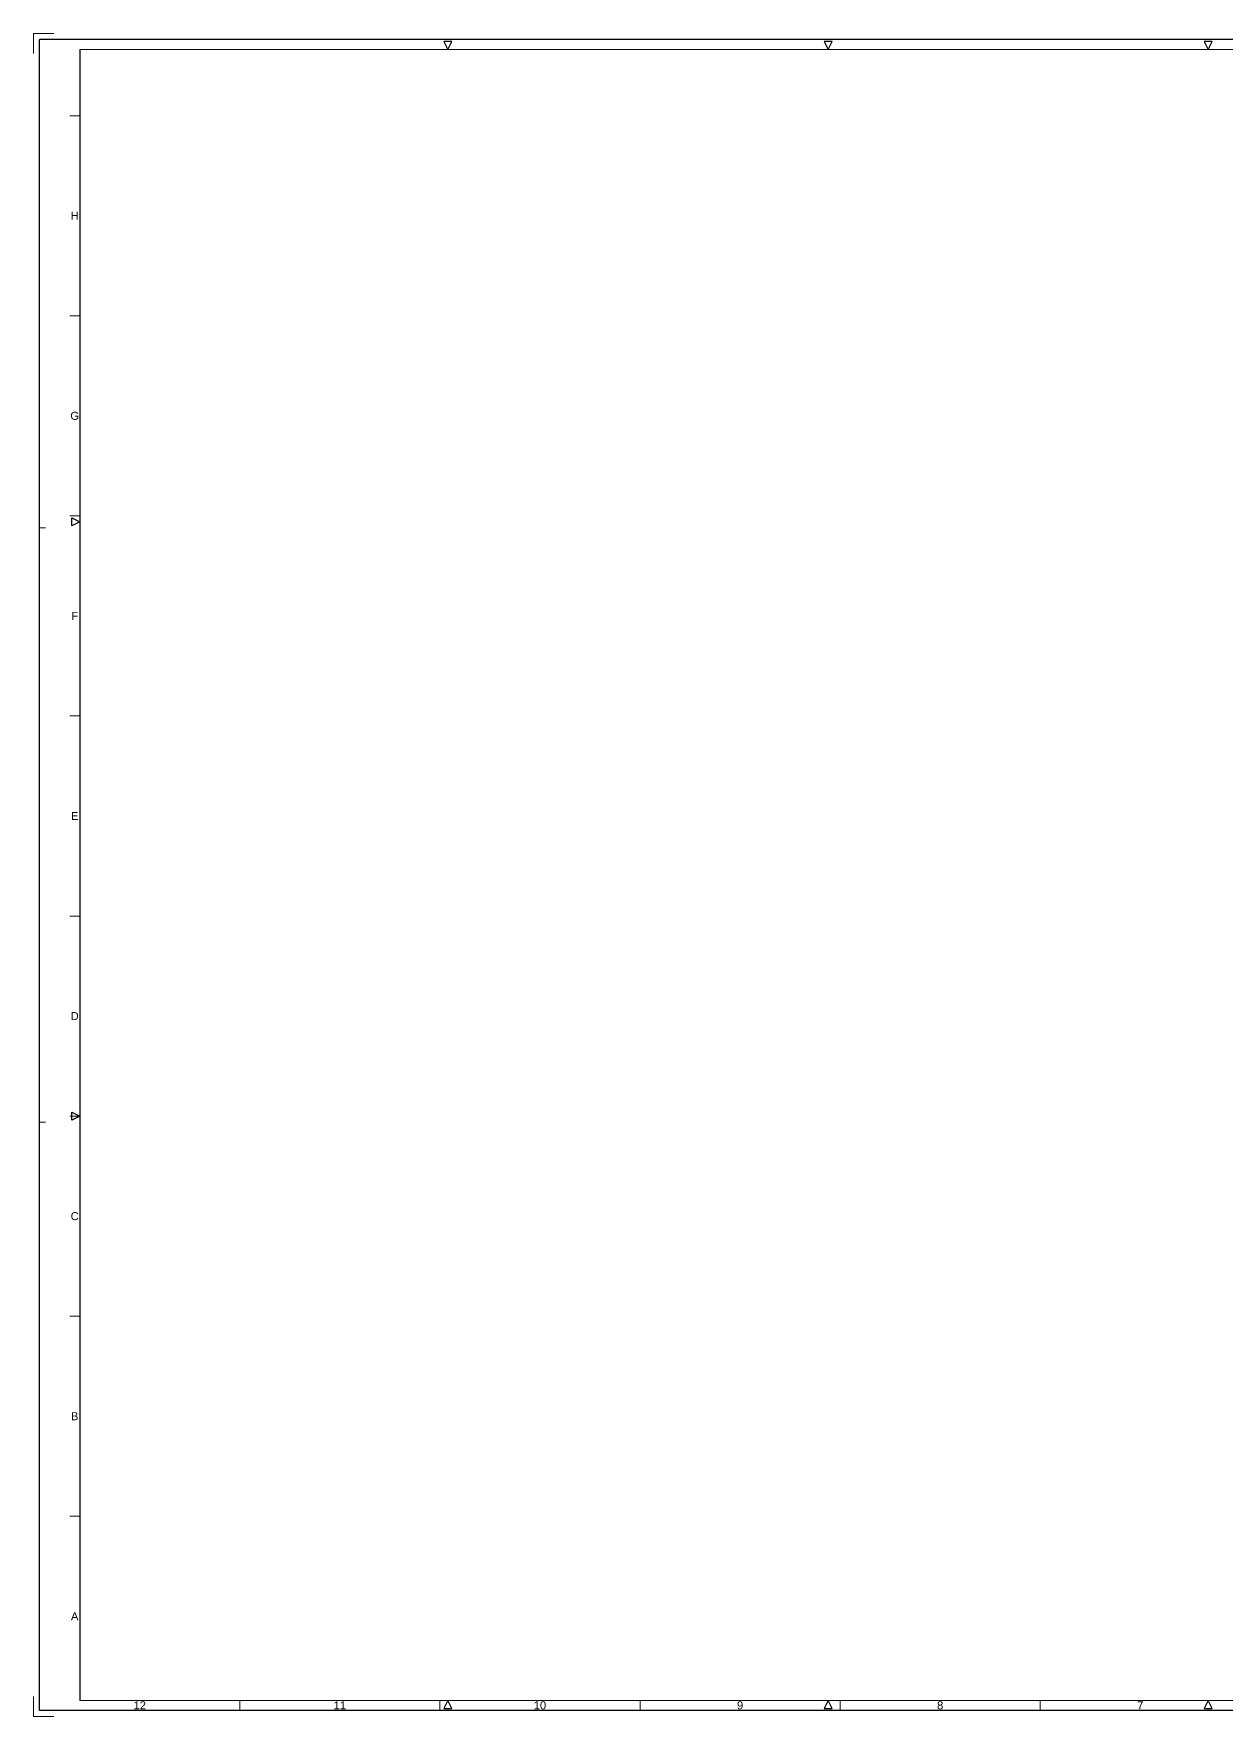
# Paper-space layout 'A0' of a CAD drawing. Header units: millimetres. Extents: x 0 to 1189, y 0 to 841.
# Drawn here: x 0 to 596, y 0 to 841 of the extents above; entities that cross this region are included whole.
import ezdxf
from ezdxf.enums import TextEntityAlignment as Align

# ---------------------------------------------------------------- set-up
doc = ezdxf.new("R2010")
doc.units = ezdxf.units.MM
doc.header["$LTSCALE"] = 12.5
doc.styles.add('SSI Arial', font='arial.ttf')

# ---------------------------------------------------------------- blocks, each defined once
blk = doc.blocks.new('*U20')
at = {"lineweight": 15}
for p, q in [((-1181, 823), (-1181, 833)), ((-1171, 833), (-1181, 833)), ((-1158, 825), (0, 825)), ((-1163, 792), (-1158, 792)), ((-1163, 692), (-1158, 692)), ((-1163, 592), (-1158, 592)), ((-1178, 586), (-1175, 586)), ((-1163, 492), (-1158, 492)), ((-1163, 392), (-1158, 392)), ((-1178, 289), (-1175, 289)), ((-1163, 292), (-1158, 292)), ((-1163, 192), (-1158, 192)), ((-1163, 92), (-1158, 92)), ((-1181, -8), (-1181, 2)), ((-1158, 0), (0, 0)), ((-1078, 0), (-1078, -5)), ((-978, 0), (-978, -5)), ((-878, 0), (-878, -5)), ((-778, 0), (-778, -5)), ((-678, 0), (-678, -5)), ((-1181, -8), (-1171, -8))]:
    blk.add_line(p, q, dxfattribs=at)
for p, q in [((5, 830), (-1178, 830)), ((-1178, -5), (-1178, 830)), ((-1158, 825), (-1158, 0)), ((5, -5), (-1178, -5))]:
    blk.add_line(p, q)
for points in [[(-974, 825), (-972, 829), (-976, 829), (-974, 825)], [(-784, 825), (-782, 829), (-786, 829), (-784, 825)], [(-594, 825), (-592, 829), (-596, 829), (-594, 825)], [(-1158, 589), (-1162, 587), (-1162, 591), (-1158, 589)], [(-1158, 292), (-1162, 290), (-1162, 294), (-1158, 292)], [(-974, 0), (-976, -4), (-972, -4), (-974, 0)], [(-784, 0), (-786, -4), (-782, -4), (-784, 0)], [(-594, 0), (-596, -4), (-592, -4), (-594, 0)]]:
    blk.add_lwpolyline(points)
at = {"lineweight": 15, "style": 'SSI Arial'}
for s, p in [('H', (-1160.5, 742)), ('G', (-1160.5, 642)), ('F', (-1160.5, 542)), ('E', (-1160.5, 442)), ('D', (-1160.5, 342)), ('C', (-1160.5, 242)), ('B', (-1160.5, 142)), ('A', (-1160.5, 42)), ('12', (-1128, -2.5)), ('11', (-1028, -2.5)), ('10', (-928, -2.5)), ('9', (-828, -2.5)), ('8', (-728, -2.5)), ('7', (-628, -2.5))]:
    blk.add_text(s, height=4, dxfattribs=at).set_placement(p, align=Align.MIDDLE_CENTER)

psp = doc.layouts.new('A0')

# ---------------------------------------------------------------- block references
psp.add_blockref('*U20', (1181, 8))

doc.saveas('drawing.dxf')
